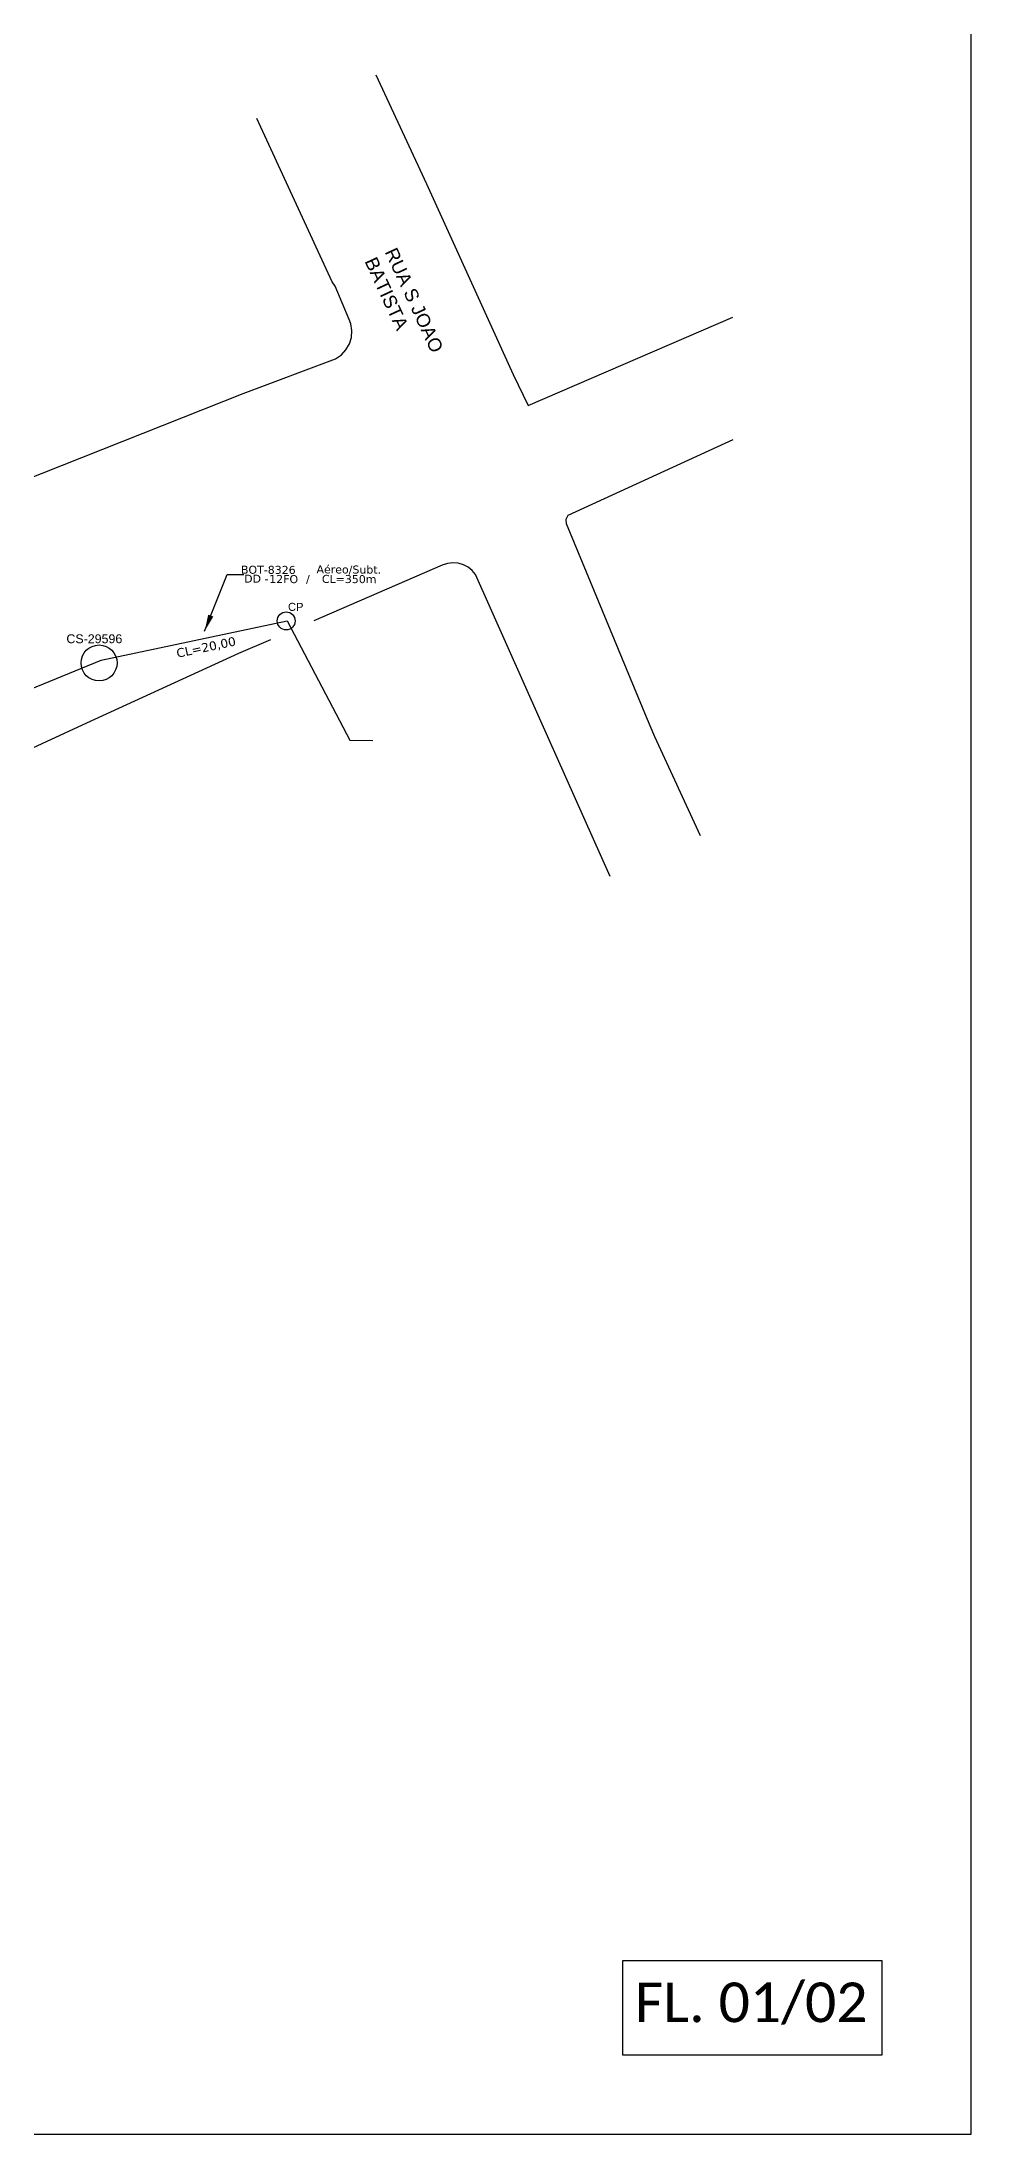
# Model space of a CAD drawing. Extents: x 1648 to 2487, y 114 to 1354.
# Drawn here: x 2319.5 to 2486.9, y 760.2 to 1136.9 of the extents above; entities that cross this region are included whole.
import ezdxf
from ezdxf.enums import TextEntityAlignment as Align

# ---------------------------------------------------------------- set-up
doc = ezdxf.new("R2010")
doc.units = 0
for name, color, linetype in [('CAP a instalar', 1, 'Continuous'), ('celulas gpon', 7, 'Continuous'), ('label_cabos', 7, 'Continuous'), ('Legenda', 1, 'Continuous'), ('locais', 7, 'Continuous'), ('locais legendas', 7, 'Continuous'), ('QUADRA', 7, 'Continuous')]:
    doc.layers.add(name, color=color, linetype=linetype)
doc.layers.add('EXTRA', color=50, linetype='Continuous', plot=False)
doc.layers.add('Segmento Logradouro Texto', color=7, linetype='Continuous', lineweight=0)
doc.styles.add('DIGICADE', font='arial.ttf')
doc.styles.add('siredit', font='verdana.ttf')
doc.styles.get("Standard").update_dxf_attribs({"font": 'arial.ttf'})
doc.styles.add('WMF-Calibri0', font='calibri.ttf')
doc.dimstyles.new('CC', dxfattribs={"dimtxt": 1, "dimasz": 2, "dimexe": 0.18, "dimexo": 0.0625, "dimgap": 0.09, "dimtad": 0, "dimdec": 0, "dimrnd": 1, "dimzin": 0, "dimdsep": 46, "dimtxsty": 'siredit', "dimblk": 'NONE', "dimcen": 0, "dimse1": 1, "dimse2": 1, "dimsd1": 1, "dimsd2": 1, "dimclrt": 7, "dimadec": 0, "dimazin": 0, "dimtfac": 1, "dimtdec": 0, "dimtofl": 0, "dimtmove": 0, "dimatfit": 3, "dimfxl": 0, "dimtolj": 1, "dimtzin": 0, "dimarcsym": 0})

# ---------------------------------------------------------------- blocks, each defined once
blk = doc.blocks.new('LEGENDA DOS CABOS')
at = {"layer": 'EXTRA', "color": 0, "style": 'siredit'}
for tag, p in [('ID', (4.6, 0.97)), ('XX', (9.03, 0.97))]:
    blk.add_attdef(tag, text='', height=0.48, rotation=359.69, dxfattribs=at).set_placement(p, align=Align.MIDDLE_CENTER)
at = {"layer": 'Legenda', "color": 0, "style": 'siredit'}
for tag, p in [('TIPO_CABO', (1.31, 0)), ('CABO', (4.69, -0.05)), ('/', (6.81, -0.05)), ('METROS', (10.03, -0.05))]:
    blk.add_attdef(tag, text='', height=0.8, rotation=359.69, dxfattribs=at).set_placement(p, align=Align.MIDDLE_CENTER)
blk = doc.blocks.new('_None')

msp = doc.modelspace()

# ---------------------------------------------------------------- linework, layer by layer
msp.add_lwpolyline([(1648.32, 760.25), (2486.88, 760.25), (2486.88, 1354.25), (1648.32, 1354.25), (1648.32, 760.25)])
msp.add_lwpolyline([(2424.12, 791.52), (2470.77, 791.52), (2470.77, 774.48), (2424.12, 774.48)], close=True)
at = {"layer": 'CAP a instalar', "color": 252, "ltscale": 50}
msp.add_lwpolyline([(2267.16, 998.18), (2284.89, 1007.04), (2330.17, 1025.53), (2363.63, 1032.62), (2374.96, 1011.13), (2379.07, 1011.11)], dxfattribs=at)
at = {"layer": 'locais', "color": 5, "linetype": 'Continuous'}
for centre, radius in [((2363.48, 1032.63), 1.62), ((2329.77, 1025.05), 3.24)]:
    msp.add_circle(centre, radius, dxfattribs=at)
at = {"layer": 'QUADRA', "color": 116}
for points in [[(2379.64, 1130.91), (2388.78, 1111.3), (2404.4, 1076.97), (2407.08, 1071.38), (2443.92, 1087.32)], [(2379.64, 1130.91), (2388.78, 1111.3), (2404.4, 1076.97), (2407.08, 1071.38), (2443.92, 1087.32)], [(2272.29, 1040.49), (2355.76, 1073.57), (2372.38, 1079.77), (2373.42, 1080.52), (2374.25, 1081.44), (2374.86, 1082.5), (2375.22, 1083.66), (2375.31, 1084.88), (2375.14, 1086.07), (2374.85, 1086.88), (2372.33, 1092.89), (2371.78, 1093.64), (2358.2, 1123.08)], [(2272.29, 1040.49), (2355.76, 1073.57), (2372.38, 1079.77), (2373.42, 1080.52), (2374.25, 1081.44), (2374.86, 1082.5), (2375.22, 1083.66), (2375.31, 1084.88), (2375.14, 1086.07), (2374.85, 1086.88), (2372.33, 1092.89), (2371.78, 1093.64), (2358.2, 1123.08)], [(2443.92, 1065.23), (2414.21, 1051.57), (2413.88, 1050.89), (2413.95, 1050.14), (2428.33, 1015.36), (2429.81, 1011.8), (2438.08, 993.99)], [(2443.92, 1065.23), (2414.21, 1051.57), (2413.88, 1050.89), (2413.95, 1050.14), (2428.33, 1015.36), (2429.81, 1011.8), (2438.08, 993.99)], [(2421.85, 986.63), (2409.14, 1015.14), (2397.58, 1040.98), (2397, 1041.69), (2396.25, 1042.29), (2395.41, 1042.73), (2394.47, 1042.99), (2393.5, 1043.07), (2392.52, 1042.96), (2391.6, 1042.66), (2368.46, 1032.63)], [(2360.64, 1029.23), (2354.88, 1026.74)], [(2354.88, 1026.74), (2327.48, 1014.21), (2286.41, 995.26)]]:
    msp.add_lwpolyline(points, dxfattribs=at)

# ---------------------------------------------------------------- block references
at = {"layer": 'label_cabos', "color": 0, "lineweight": 0}
ref = msp.add_blockref('LEGENDA DOS CABOS', (2354.16, 1039.47), dxfattribs=dict(at, xscale=1.440000000000009, yscale=1.440000000000009, zscale=1.440000000000009))
ref.add_attrib('ID', 'BOT-8326', dxfattribs={"color": 0, "height": 1.44, "rotation": 359.69, "style": 'siredit'}).set_placement((2360.26, 1041.82), align=Align.MIDDLE_CENTER)
ref.add_attrib('CABO', '12FO', dxfattribs={"color": 0, "height": 1.44, "rotation": 359.69, "style": 'siredit'}).set_placement((2363.03, 1040.16), align=Align.MIDDLE_CENTER)
ref.add_attrib('METROS', 'CL=350m', dxfattribs={"color": 0, "height": 1.44, "rotation": 359.69, "style": 'siredit'}).set_placement((2374.83, 1040.16), align=Align.MIDDLE_CENTER)
ref.add_attrib('XX', 'Aéreo/Subt.', dxfattribs={"color": 0, "height": 1.44, "rotation": 359.69, "style": 'siredit'}).set_placement((2374.76, 1041.88), align=Align.MIDDLE_CENTER)
ref.add_attrib('/', '/', dxfattribs={"color": 0, "height": 1.44, "rotation": 359.69, "style": 'siredit'}).set_placement((2367.39, 1040.16), align=Align.MIDDLE_CENTER)
ref.add_attrib('TIPO_CABO', 'DD -', dxfattribs={"color": 0, "height": 1.44, "rotation": 359.69, "style": 'siredit'}).set_placement((2358.1, 1040.22), align=Align.MIDDLE_CENTER)

# ---------------------------------------------------------------- texts
at = {"color": 1, "style": 'WMF-Calibri0'}
msp.add_text('FL. 01/02', height=7.131, dxfattribs=at).set_placement((2426.29, 780.41))
at = {"layer": 'celulas gpon', "style": 'siredit'}
msp.add_text('CL=20,00', height=1.6, rotation=12.0127, dxfattribs=at).set_placement((2343.9, 1025.98))
at = {"layer": 'locais legendas', "color": 170}
for s, height, p in [('CP', 1.44, (2363.81, 1034.43)), ('CS-29596', 1.6, (2323.89, 1028.61))]:
    msp.add_text(s, height=height, dxfattribs=at).set_placement(p)
at = {"layer": 'Segmento Logradouro Texto', "linetype": 'Continuous', "insert": (2383.36, 1100.07), "char_height": 2.4, "width": 23.9258, "attachment_point": 1, "rotation": 294.848, "style": 'DIGICADE'}
msp.add_mtext('\\fArial|b0|i0|c0|p34;\\W1.0000000000;\\T1.0000000000;\\o\\lRUA S JOAO BATISTA', dxfattribs=at)

# ---------------------------------------------------------------- leaders
at = {"layer": 'label_cabos'}
msp.add_leader([(2348.79, 1030.79), (2352.84, 1040.98), (2355.84, 1040.99)], dimstyle='CC', override={"dimasz": 3, "dimgap": 0.09, "dimtad": 0}, dxfattribs=at)

doc.saveas('drawing.dxf')
